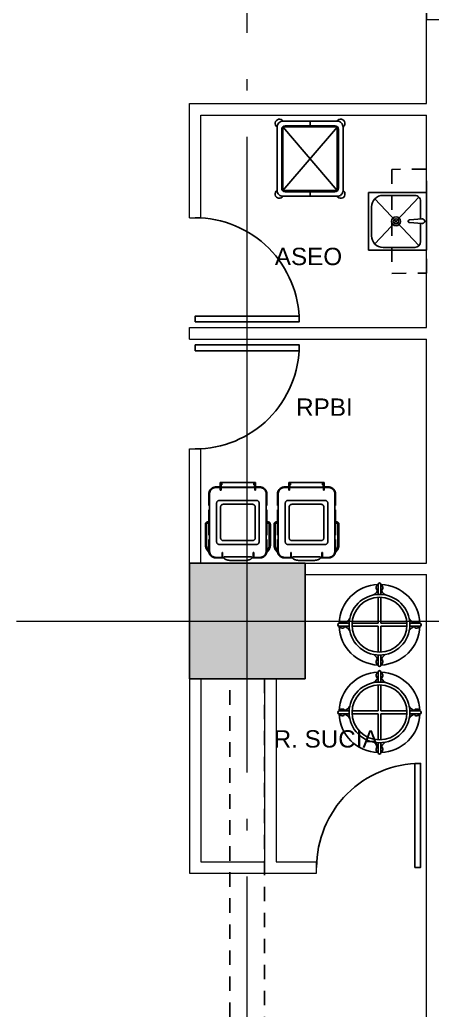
# Model space of a CAD drawing. Header units: metres. Extents: x -22 to 564, y 0 to 143.
# Drawn here: x 293.87 to 297.44, y 37.51 to 46.08 of the extents above; entities that cross this region are included whole.
import ezdxf

# ---------------------------------------------------------------- set-up
doc = ezdxf.new("R2010")
doc.units = ezdxf.units.M
doc.linetypes.add('EJES630', pattern=[6.3, 5.5, -0.4, 0, -0.4])
doc.linetypes.add('XREF 3N NEURO-ONCOLOGIA$0$HIDDEN2', pattern=[0.1875, 0.125, -0.0625])
doc.layers.add('EJES', color=11, linetype='EJES630', lineweight=0)
doc.layers.add('XREF 3N NEURO-ONCOLOGIA$0$MUROS DE TABLAROCA', color=150, linetype='Continuous', lineweight=13)
for name, color, linetype in [('TEXTO', 7, 'Continuous'), ('XREF 3N NEURO-ONCOLOGIA$0$-CG-M-WALL', 7, 'Continuous'), ('XREF 3N NEURO-ONCOLOGIA$0$COLUMNAS', 6, 'Continuous'), ('XREF 3N NEURO-ONCOLOGIA$0$CONTRAVENTEOS', 6, 'XREF 3N NEURO-ONCOLOGIA$0$HIDDEN2'), ('XREF 3N NEURO-ONCOLOGIA$0$MOBILIARIO', 161, 'Continuous'), ('XREF 3N NEURO-ONCOLOGIA$0$MOBILIARIO FIJO', 40, 'Continuous'), ('XREF 3N NEURO-ONCOLOGIA$0$PROYECCION', 8, 'XREF 3N NEURO-ONCOLOGIA$0$HIDDEN2'), ('XREF 3N NEURO-ONCOLOGIA$0$PUERTAS', 253, 'Continuous')]:
    doc.layers.add(name, color=color, linetype=linetype)
doc.styles.add('100 SUBTITULOS 30', font='arial.ttf', dxfattribs={"height": 0.3})

# ---------------------------------------------------------------- blocks, each defined once
blk = doc.blocks.new('XREF 3N NEURO-ONCOLOGIA$0$C-1')
at = {"layer": 'XREF 3N NEURO-ONCOLOGIA$0$-CG-M-WALL', "true_color": 0x636466}
h = blk.add_hatch(color=251, dxfattribs=at)
h.dxf.hatch_style = 1
h.paths.add_polyline_path([(-0.5, -0.5), (-0.5, 0.5), (0.5, 0.5), (0.5, -0.5)])
blk.add_lwpolyline([(-0.5, -0.5), (-0.5, 0.5), (0.5, 0.5), (0.5, -0.5)], close=True)
blk = doc.blocks.new('XREF 3N NEURO-ONCOLOGIA$0$A$Cbe426cc1')
for p, q in [((-0.2255, -0.0157), (-0.1067, 0.103)), ((0.0016, -0.1529), (0.0145, -0.1399)), ((0.0138, -0.1651), (0.0016, -0.1529)), ((0.0086, -0.1339), (0.02, -0.1225)), ((0.0145, -0.1399), (0.0086, -0.1339)), ((0.0381, -0.1407), (0.0138, -0.1651)), ((0.02, -0.1225), (0.0381, -0.1407)), ((0.0983, -0.0916), (0.0914, -0.0985)), ((0.0997, -0.093), (0.0928, -0.0999)), ((0.1903, -0.1939), (0.0715, -0.3127))]:
    blk.add_line(p, q)
at = {"elevation": 0}
for points in [[(-0.0904, 0.4291), (-0.3732, 0.1462), (-0.2318, 0.0048), (0.051, 0.2877)], [(0.2704, -0.1137), (0.2478, -0.1364), (-0.0492, 0.1606), (-0.0266, 0.1833)], [(0.2192, -0.0293), (0.2252, -0.0685), (0.0187, 0.1379), (0.058, 0.132)]]:
    blk.add_lwpolyline(points, close=True, dxfattribs=at)
blk.add_lwpolyline([(0.2032, -0.0133), (0.2335, 0.017), (0.1043, 0.1462), (0.074, 0.116)], dxfattribs=at)
for points in [[(-0.1638, -0.0152), (-0.1862, 0.0072), (-0.1976, -0.0042), (-0.1752, -0.0266)], [(-0.1568, 0.0028), (-0.1737, 0.0197), (-0.1848, 0.0086), (-0.1679, -0.0083)], [(-0.1394, 0.0111), (-0.1609, 0.0325), (-0.1722, 0.0212), (-0.1508, -0.0003)], [(-0.1329, 0.03), (-0.1481, 0.0453), (-0.1595, 0.034), (-0.1442, 0.0187)], [(-0.1497, -0.0291), (-0.1624, -0.0164), (-0.1739, -0.0279), (-0.1612, -0.0406)], [(-0.1351, -0.0436), (-0.1478, -0.0309), (-0.1593, -0.0425), (-0.1466, -0.0552)], [(-0.1334, -0.0452), (-0.0628, -0.1159), (-0.0743, -0.1275), (-0.145, -0.0568)], [(-0.0622, -0.1166), (-0.0469, -0.1319), (-0.0585, -0.1435), (-0.0737, -0.1282)], [(-0.0461, -0.1326), (-0.0319, -0.1469), (-0.0434, -0.1584), (-0.0576, -0.1441)], [(-0.0311, -0.1476), (-0.016, -0.1628), (-0.0275, -0.1743), (-0.0426, -0.1591)], [(-0.0163, -0.1375), (0.0125, -0.1663), (0.0011, -0.1777), (-0.0277, -0.1488)], [(-0.0151, -0.1637), (0.0001, -0.1788), (-0.0114, -0.1903), (-0.0266, -0.1752)], [(0.0287, -0.1056), (0.0509, -0.1279), (0.0396, -0.1392), (0.0174, -0.1169)], [(0.0714, -0.2516), (0.0483, -0.2285), (0.0369, -0.2398), (0.06, -0.2629)], [(0.0977, -0.2528), (0.1083, -0.2634), (0.0849, -0.2868), (0.0743, -0.2761)], [(0.1233, -0.2271), (0.1338, -0.2375), (0.1098, -0.2615), (0.0993, -0.2511)]]:
    blk.add_lwpolyline(points, close=True)
for points in [[(-0.1556, 0.0018), (-0.1443, -0.0094), (-0.1556, -0.0207), (-0.1669, -0.0094), (-0.1556, 0.0018)], [(-0.1381, 0.01), (-0.1268, -0.0013), (-0.1381, -0.0126), (-0.1494, -0.0013), (-0.1381, 0.01)], [(-0.1352, 0.0583), (-0.1239, 0.047), (-0.1352, 0.0357), (-0.1465, 0.047), (-0.1352, 0.0583)], [(-0.1312, 0.0287), (-0.1199, 0.0174), (-0.1312, 0.0061), (-0.1425, 0.0174), (-0.1312, 0.0287)], [(-0.1225, 0.0456), (-0.1113, 0.0343), (-0.1225, 0.0231), (-0.1338, 0.0343), (-0.1225, 0.0456)], [(-0.1186, 0.0161), (-0.1073, 0.0048), (-0.1186, -0.0065), (-0.1299, 0.0048), (-0.1186, 0.0161)], [(-0.1145, 0.0789), (-0.1032, 0.0677), (-0.1145, 0.0564), (-0.1258, 0.0677), (-0.1145, 0.0789)], [(-0.11, 0.0331), (-0.0987, 0.0218), (-0.11, 0.0105), (-0.1213, 0.0218), (-0.11, 0.0331)], [(-0.1061, 0.0035), (-0.0948, -0.0078), (-0.1061, -0.019), (-0.1173, -0.0078), (-0.1061, 0.0035)], [(-0.0969, 0.02), (-0.0856, 0.0087), (-0.0969, -0.0026), (-0.1082, 0.0087), (-0.0969, 0.02)], [(-0.0964, 0.0609), (-0.0851, 0.0496), (-0.0964, 0.0383), (-0.1077, 0.0496), (-0.0964, 0.0609)], [(-0.0849, 0.008), (-0.0736, -0.0033), (-0.0849, -0.0146), (-0.0962, -0.0033), (-0.0849, 0.008)], [(-0.0839, 0.0484), (-0.0726, 0.0371), (-0.0839, 0.0258), (-0.0952, 0.0371), (-0.0839, 0.0484)], [(-0.0708, 0.0353), (-0.0595, 0.024), (-0.0708, 0.0127), (-0.0821, 0.024), (-0.0708, 0.0353)], [(-0.0588, 0.0232), (-0.0475, 0.0119), (-0.0588, 0.0006), (-0.07, 0.0119), (-0.0588, 0.0232)], [(-0.143, -0.0107), (-0.1317, -0.022), (-0.143, -0.0333), (-0.1543, -0.022), (-0.143, -0.0107)], [(-0.1304, -0.0234), (-0.1191, -0.0347), (-0.1304, -0.0459), (-0.1417, -0.0347), (-0.1304, -0.0234)], [(-0.1255, -0.0027), (-0.1142, -0.014), (-0.1255, -0.0252), (-0.1368, -0.014), (-0.1255, -0.0027)], [(-0.1179, -0.0359), (-0.1066, -0.0472), (-0.1179, -0.0585), (-0.1292, -0.0472), (-0.1179, -0.0359)], [(-0.1129, -0.0152), (-0.1017, -0.0265), (-0.1129, -0.0378), (-0.1242, -0.0265), (-0.1129, -0.0152)], [(-0.1047, -0.049), (-0.0935, -0.0603), (-0.1047, -0.0716), (-0.116, -0.0603), (-0.1047, -0.049)], [(-0.0998, -0.0283), (-0.0885, -0.0396), (-0.0998, -0.0509), (-0.1111, -0.0396), (-0.0998, -0.0283)], [(-0.0929, -0.0096), (-0.0817, -0.0209), (-0.0929, -0.0322), (-0.1042, -0.0209), (-0.0929, -0.0096)], [(-0.0927, -0.061), (-0.0814, -0.0723), (-0.0927, -0.0836), (-0.104, -0.0723), (-0.0927, -0.061)], [(-0.0878, -0.0403), (-0.0765, -0.0516), (-0.0878, -0.0629), (-0.0991, -0.0516), (-0.0878, -0.0403)], [(-0.0809, -0.0216), (-0.0696, -0.0329), (-0.0809, -0.0442), (-0.0922, -0.0329), (-0.0809, -0.0216)], [(-0.0798, -0.074), (-0.0685, -0.0853), (-0.0798, -0.0965), (-0.0911, -0.0853), (-0.0798, -0.074)], [(-0.0749, -0.0533), (-0.0636, -0.0646), (-0.0749, -0.0758), (-0.0862, -0.0646), (-0.0749, -0.0533)], [(-0.0719, -0.005), (-0.0607, -0.0163), (-0.0719, -0.0275), (-0.0832, -0.0163), (-0.0719, -0.005)], [(-0.068, -0.0345), (-0.0567, -0.0458), (-0.068, -0.0571), (-0.0793, -0.0458), (-0.068, -0.0345)], [(-0.0619, -0.0663), (-0.0506, -0.0776), (-0.0619, -0.0889), (-0.0731, -0.0776), (-0.0619, -0.0663)], [(-0.0589, -0.018), (-0.0476, -0.0293), (-0.0589, -0.0406), (-0.0702, -0.0293), (-0.0589, -0.018)], [(-0.055, -0.0476), (-0.0437, -0.0588), (-0.055, -0.0701), (-0.0663, -0.0588), (-0.055, -0.0476)], [(-0.0492, -0.0789), (-0.0379, -0.0902), (-0.0492, -0.1015), (-0.0605, -0.0902), (-0.0492, -0.0789)], [(-0.0463, -0.0306), (-0.035, -0.0419), (-0.0463, -0.0532), (-0.0576, -0.0419), (-0.0463, -0.0306)], [(-0.0423, -0.0602), (-0.0311, -0.0715), (-0.0423, -0.0828), (-0.0536, -0.0715), (-0.0423, -0.0602)], [(-0.0355, -0.0001), (-0.0242, -0.0113), (-0.0355, -0.0226), (-0.0468, -0.0113), (-0.0355, -0.0001)], [(-0.0333, -0.0436), (-0.022, -0.0549), (-0.0333, -0.0662), (-0.0446, -0.0549), (-0.0333, -0.0436)], [(-0.0293, -0.0732), (-0.018, -0.0845), (-0.0293, -0.0958), (-0.0406, -0.0845), (-0.0293, -0.0732)], [(-0.0225, -0.0131), (-0.0112, -0.0244), (-0.0225, -0.0357), (-0.0338, -0.0244), (-0.0225, -0.0131)], [(-0.0208, -0.0562), (-0.0095, -0.0674), (-0.0208, -0.0787), (-0.032, -0.0674), (-0.0208, -0.0562)], [(-0.0098, -0.0257), (0.0015, -0.037), (-0.0098, -0.0483), (-0.0211, -0.037), (-0.0098, -0.0257)], [(-0.0082, -0.0687), (0.0031, -0.08), (-0.0082, -0.0913), (-0.0195, -0.08), (-0.0082, -0.0687)], [(0.0032, -0.0387), (0.0145, -0.05), (0.0032, -0.0613), (-0.0081, -0.05), (0.0032, -0.0387)], [(0.0039, -0.0808), (0.0152, -0.0921), (0.0039, -0.1034), (-0.0074, -0.0921), (0.0039, -0.0808)], [(0.0226, -0.0582), (0.0339, -0.0694), (0.0226, -0.0807), (0.0113, -0.0694), (0.0226, -0.0582)], [(0.0346, -0.0702), (0.0459, -0.0815), (0.0346, -0.0928), (0.0234, -0.0815), (0.0346, -0.0702)], [(0.0473, -0.0828), (0.0586, -0.0941), (0.0473, -0.1054), (0.036, -0.0941), (0.0473, -0.0828)], [(-0.0668, -0.087), (-0.0555, -0.0983), (-0.0668, -0.1096), (-0.0781, -0.0983), (-0.0668, -0.087)], [(-0.0541, -0.0996), (-0.0429, -0.1109), (-0.0541, -0.1222), (-0.0654, -0.1109), (-0.0541, -0.0996)], [(-0.0411, -0.1126), (-0.0298, -0.1239), (-0.0411, -0.1352), (-0.0524, -0.1239), (-0.0411, -0.1126)], [(-0.0362, -0.0919), (-0.0249, -0.1032), (-0.0362, -0.1145), (-0.0475, -0.1032), (-0.0362, -0.0919)], [(-0.0286, -0.1251), (-0.0173, -0.1364), (-0.0286, -0.1477), (-0.0399, -0.1364), (-0.0286, -0.1251)], [(-0.0237, -0.1045), (-0.0124, -0.1157), (-0.0237, -0.127), (-0.035, -0.1157), (-0.0237, -0.1045)], [(-0.0168, -0.0857), (-0.0055, -0.097), (-0.0168, -0.1083), (-0.0281, -0.097), (-0.0168, -0.0857)], [(-0.0112, -0.117), (0.0001, -0.1283), (-0.0112, -0.1396), (-0.0225, -0.1283), (-0.0112, -0.117)], [(-0.0043, -0.0983), (0.007, -0.1095), (-0.0043, -0.1208), (-0.0156, -0.1095), (-0.0043, -0.0983)], [(0.001, -0.1291), (0.0123, -0.1404), (0.001, -0.1517), (-0.0103, -0.1404), (0.001, -0.1291)], [(0.0079, -0.1104), (0.0191, -0.1217), (0.0079, -0.133), (-0.0034, -0.1217), (0.0079, -0.1104)], [(0.0164, -0.0933), (0.0277, -0.1046), (0.0164, -0.1159), (0.0051, -0.1046), (0.0164, -0.0933)], [(0.0447, -0.1463), (0.056, -0.1576), (0.0447, -0.1689), (0.0335, -0.1576), (0.0447, -0.1463)], [(0.0571, -0.134), (0.0684, -0.1453), (0.0571, -0.1566), (0.0458, -0.1453), (0.0571, -0.134)], [(0.0574, -0.1589), (0.0687, -0.1702), (0.0574, -0.1815), (0.0461, -0.1702), (0.0574, -0.1589)], [(0.0598, -0.0953), (0.0711, -0.1066), (0.0598, -0.1179), (0.0485, -0.1066), (0.0598, -0.0953)], [(0.0697, -0.1466), (0.081, -0.1579), (0.0697, -0.1692), (0.0584, -0.1579), (0.0697, -0.1466)], [(0.0777, -0.1133), (0.089, -0.1246), (0.0777, -0.1359), (0.0665, -0.1246), (0.0777, -0.1133)], [(0.0827, -0.1596), (0.094, -0.1709), (0.0827, -0.1822), (0.0714, -0.1709), (0.0827, -0.1596)], [(0.0904, -0.1259), (0.1017, -0.1372), (0.0904, -0.1485), (0.0791, -0.1372), (0.0904, -0.1259)], [(0.1034, -0.1389), (0.1147, -0.1502), (0.1034, -0.1615), (0.0921, -0.1502), (0.1034, -0.1389)], [(0.0058, -0.1852), (0.0171, -0.1965), (0.0058, -0.2078), (-0.0055, -0.1965), (0.0058, -0.1852)], [(0.0185, -0.1978), (0.0297, -0.2091), (0.0185, -0.2204), (0.0072, -0.2091), (0.0185, -0.1978)], [(0.0308, -0.1855), (0.0421, -0.1968), (0.0308, -0.2081), (0.0195, -0.1968), (0.0308, -0.1855)], [(0.0315, -0.2108), (0.0428, -0.2221), (0.0315, -0.2334), (0.0202, -0.2221), (0.0315, -0.2108)], [(0.0605, -0.2158), (0.0718, -0.2271), (0.0605, -0.2384), (0.0492, -0.2271), (0.0605, -0.2158)], [(0.0704, -0.1719), (0.0817, -0.1832), (0.0704, -0.1945), (0.0591, -0.1832), (0.0704, -0.1719)], [(0.0725, -0.2278), (0.0838, -0.2391), (0.0725, -0.2504), (0.0612, -0.2391), (0.0725, -0.2278)], [(0.0733, -0.2533), (0.0846, -0.2645), (0.0733, -0.2758), (0.062, -0.2645), (0.0733, -0.2533)], [(0.0738, -0.2025), (0.085, -0.2138), (0.0738, -0.2251), (0.0625, -0.2138), (0.0738, -0.2025)], [(0.0856, -0.2409), (0.0969, -0.2522), (0.0856, -0.2635), (0.0743, -0.2522), (0.0856, -0.2409)], [(0.0858, -0.2145), (0.0971, -0.2258), (0.0858, -0.2371), (0.0745, -0.2258), (0.0858, -0.2145)], [(0.0866, -0.1897), (0.0979, -0.201), (0.0866, -0.2123), (0.0753, -0.201), (0.0866, -0.1897)], [(0.0986, -0.2017), (0.1099, -0.213), (0.0986, -0.2243), (0.0873, -0.213), (0.0986, -0.2017)], [(0.0989, -0.2276), (0.1102, -0.2389), (0.0989, -0.2502), (0.0876, -0.2389), (0.0989, -0.2276)], [(0.0994, -0.1769), (0.1107, -0.1882), (0.0994, -0.1995), (0.0881, -0.1882), (0.0994, -0.1769)], [(0.1114, -0.1889), (0.1227, -0.2002), (0.1114, -0.2115), (0.1001, -0.2002), (0.1114, -0.1889)], [(0.1117, -0.2148), (0.123, -0.2261), (0.1117, -0.2374), (0.1004, -0.2261), (0.1117, -0.2148)], [(0.1245, -0.202), (0.1358, -0.2133), (0.1245, -0.2246), (0.1132, -0.2133), (0.1245, -0.202)], [(0.1366, -0.2141), (0.1478, -0.2254), (0.1366, -0.2366), (0.1253, -0.2254), (0.1366, -0.2141)]]:
    blk.add_lwpolyline(points)
for centre, radius, start, end in [((-0.6444, -0.7317), 0.993, 32.7905, 57.20948), ((1.2852, 1.1979), 1.9378, 218.77862, 231.22137)]:
    blk.add_arc(centre, radius, start, end)
for centre, major_axis in [((-0.0279, 0.0272), (0.00553, -0.00553)), ((-0.0106, 0.01), (0.00553, -0.00553)), ((0.0052, -0.0058), (0.00553, -0.00553)), ((0.0205, -0.0211), (0.00553, -0.00553)), ((0.0501, -0.0501), (0.0083, -0.0083)), ((0.0747, -0.0753), (0.00553, -0.00553)), ((0.1161, -0.1168), (0.00553, -0.00553)), ((0.1273, -0.1684), (0.0047, -0.0047)), ((0.1362, -0.1898), (0.0047, -0.0047)), ((0.1483, -0.1776), (0.0047, -0.0047)), ((0.1579, -0.199), (0.0047, -0.0047))]:
    blk.add_ellipse(centre, major_axis=major_axis, ratio=0.470035)
for centre, start_param, end_param in [((0.0952, -0.0954), 7.880054, 10.969502), ((0.0957, -0.0959), 4.762857, 7.803514)]:
    blk.add_ellipse(centre, major_axis=(0.0108, -0.0108), ratio=0.319888, start_param=start_param, end_param=end_param)
blk = doc.blocks.new('XREF 3N NEURO-ONCOLOGIA$0$XR-02$0$XR-05$0$CARRO RPBI')
blk.add_wipeout([(-0.466852, 0.086741), (-0.468884, 0.08509), (-0.47244, 0.082042), (-0.474472, 0.078486), (-0.47498, 0.076962), (-0.475996, 0.075946), (-0.47752, 0.071374), (-0.478536, 0.067818), (-0.479806, 0.063246), (-0.480314, 0.061214), (-0.480568, 0.058166), (-0.481076, 0.056134), (-0.48133, 0.053086), (-0.481584, 0.05207), (-0.481584, 0.047498), (-0.482092, 0.045466), (-0.481838, -0.046482), (-0.481584, -0.050038), (-0.480822, -0.05715), (-0.479044, -0.065786), (-0.47752, -0.071374), (-0.47625, -0.075184), (-0.473964, -0.079502), (-0.471424, -0.082804), (-0.468122, -0.085598), (-0.466846, -0.086363), (-0.466852, -0.139954), (-0.465582, -0.146304), (-0.464566, -0.150622), (-0.463804, -0.1524), (-0.462788, -0.155194), (-0.459994, -0.159766), (-0.45686, -0.16417), (-0.45312, -0.16791), (-0.450342, -0.170434), (-0.448818, -0.171704), (-0.446024, -0.173482), (-0.443484, -0.175006), (-0.440436, -0.17653), (-0.436372, -0.177546), (-0.433324, -0.178816), (-0.4318, -0.17907), (-0.430276, -0.180086), (-0.428752, -0.182118), (-0.427736, -0.183134), (-0.42672, -0.184404), (-0.42545, -0.185674), (-0.423672, -0.187198), (-0.421132, -0.18923), (-0.419608, -0.189738), (-0.417576, -0.191262), (-0.416306, -0.192278), (-0.41402, -0.193294), (-0.411988, -0.194564), (-0.408432, -0.195834), (-0.406908, -0.19685), (-0.405384, -0.197358), (-0.40386, -0.197866), (-0.402336, -0.198374), (-0.401574, -0.198374), (-0.399288, -0.198882), (-0.397256, -0.19939), (-0.395732, -0.19939), (-0.394208, -0.199898), (-0.391922, -0.200152), (-0.39116, -0.200406), (-0.258064, -0.200406), (-0.251206, -0.198628), (-0.24892, -0.197104), (-0.24638, -0.19431), (-0.244602, -0.1905), (-0.244094, -0.18796), (-0.24384, -0.183134), (-0.24384, -0.179578), (-0.169672, -0.179578), (-0.169672, -0.176022), (-0.174752, -0.176022), (-0.174752, -0.174498), (-0.13716, -0.174498), (-0.13716, -0.176022), (-0.14224, -0.176022), (-0.14224, -0.179578), (-0.069088, -0.179578), (-0.066548, -0.179578), (-0.064516, -0.17907), (-0.061468, -0.178816), (-0.059436, -0.178054), (-0.055372, -0.176784), (-0.05334, -0.176022), (-0.049784, -0.17399), (-0.046228, -0.171704), (-0.042926, -0.169164), (-0.039116, -0.165354), (-0.037592, -0.16383), (-0.036068, -0.161544), (-0.034036, -0.15875), (-0.032512, -0.15621), (-0.03175, -0.154178), (-0.031496, -0.153162), (-0.03048, -0.151638), (-0.028702, -0.144018), (-0.02794, -0.14097), (-0.02794, -0.109474), (0, -0.109474), (0, 0.109982), (-0.02794, 0.109982), (-0.028194, 0.141986), (-0.029718, 0.148336), (-0.030988, 0.152146), (-0.032004, 0.155194), (-0.034036, 0.15875), (-0.035297, 0.160957), (-0.038354, 0.164846), (-0.039552, 0.16637), (-0.042164, 0.168402), (-0.04445, 0.170688), (-0.046228, 0.171958), (-0.048768, 0.173482), (-0.052324, 0.175514), (-0.054356, 0.17653), (-0.057404, 0.177546), (-0.059436, 0.178308), (-0.062484, 0.17907), (-0.06458, 0.178816), (-0.066548, 0.179578), (-0.14224, 0.179578), (-0.14224, 0.17653), (-0.13716, 0.17653), (-0.13716, 0.174498), (-0.174752, 0.174498), (-0.174752, 0.17653), (-0.169672, 0.17653), (-0.169672, 0.179578), (-0.24384, 0.179578), (-0.24384, 0.18669), (-0.244602, 0.1905), (-0.24638, 0.19431), (-0.247904, 0.196342), (-0.249936, 0.197866), (-0.252476, 0.19939), (-0.255016, 0.200406), (-0.39116, 0.200406), (-0.393446, 0.199898), (-0.39497, 0.199898), (-0.396494, 0.199644), (-0.40005, 0.198882), (-0.403098, 0.19812), (-0.40767, 0.196596), (-0.409956, 0.195326), (-0.412496, 0.19431), (-0.41402, 0.193294), (-0.415544, 0.192786), (-0.418846, 0.1905), (-0.420659, 0.189545), (-0.421971, 0.188391), (-0.42291, 0.187706), (-0.42418, 0.18669), (-0.42508, 0.185921), (-0.426212, 0.185166), (-0.427736, 0.183134), (-0.42926, 0.18161), (-0.430276, 0.180086), (-0.4318, 0.17907), (-0.432308, 0.17907), (-0.436372, 0.178054), (-0.438404, 0.177038), (-0.440436, 0.17653), (-0.443484, 0.175006), (-0.445262, 0.17399), (-0.44704, 0.172974), (-0.448818, 0.171958), (-0.44958, 0.17145), (-0.453893, 0.167137), (-0.455676, 0.165862), (-0.458216, 0.162306), (-0.459232, 0.160782), (-0.460756, 0.15875), (-0.461772, 0.157226), (-0.463042, 0.154178), (-0.463296, 0.153162), (-0.46482, 0.149606), (-0.465328, 0.147066), (-0.466344, 0.143002), (-0.466852, 0.14097)]).dxf.layer = 'XREF 3N NEURO-ONCOLOGIA$0$MOBILIARIO'
at = {"layer": 'XREF 3N NEURO-ONCOLOGIA$0$MOBILIARIO'}
for points in [[(-0.4318, 0.17907), (-0.430276, 0.180086), (-0.42926, 0.18161), (-0.428244, 0.182626), (-0.427228, 0.183642), (-0.426212, 0.185166), (-0.424688, 0.186182), (-0.423672, 0.187198), (-0.422148, 0.188214), (-0.421132, 0.18923), (-0.419608, 0.190246), (-0.418084, 0.190754), (-0.417068, 0.19177), (-0.415544, 0.192786), (-0.41402, 0.193294), (-0.412496, 0.19431), (-0.41148, 0.194818), (-0.409956, 0.195326), (-0.408432, 0.196342), (-0.406908, 0.19685), (-0.405384, 0.197358), (-0.40386, 0.197866), (-0.402336, 0.198374), (-0.400812, 0.198882), (-0.399288, 0.198882), (-0.397256, 0.19939), (-0.395732, 0.199898), (-0.394208, 0.199898), (-0.392684, 0.199898), (-0.39116, 0.200406), (-0.389128, 0.200406), (-0.387604, 0.200406), (-0.38608, 0.200406)], [(-0.38608, 0.193294), (-0.38862, 0.193294), (-0.39116, 0.193294), (-0.393192, 0.192786), (-0.395732, 0.192786), (-0.398272, 0.192278), (-0.400304, 0.191262), (-0.402844, 0.190754), (-0.404876, 0.189738), (-0.407416, 0.18923), (-0.409448, 0.188214), (-0.41148, 0.18669), (-0.413512, 0.185674), (-0.415544, 0.18415), (-0.417576, 0.183134), (-0.419608, 0.18161), (-0.421132, 0.179578)], [(-0.258064, 0.200406), (-0.38608, 0.200406)], [(-0.258064, 0.193294), (-0.38608, 0.193294)], [(-0.24384, 0.18669), (-0.244348, 0.18923), (-0.244856, 0.19177), (-0.24638, 0.19431), (-0.247904, 0.196342), (-0.249936, 0.197866), (-0.252476, 0.19939), (-0.255016, 0.200406), (-0.258064, 0.200406)], [(-0.258064, 0.193294), (-0.25654, 0.193294), (-0.255016, 0.192786), (-0.252984, 0.19177), (-0.25146, 0.18923), (-0.250952, 0.188214), (-0.250952, 0.18669)], [(-0.250952, 0.179578), (-0.250952, 0.18669)], [(-0.24384, 0.179578), (-0.24384, 0.18669)], [(-0.466852, 0.136398), (-0.466852, 0.138938), (-0.466852, 0.14097), (-0.466344, 0.143002), (-0.465836, 0.145034), (-0.465328, 0.147066), (-0.46482, 0.149606), (-0.464312, 0.15113), (-0.463296, 0.153162), (-0.462788, 0.155194), (-0.461772, 0.157226), (-0.460756, 0.15875), (-0.459232, 0.160782), (-0.458216, 0.162306), (-0.4572, 0.16383), (-0.455676, 0.165862), (-0.454152, 0.166878), (-0.452628, 0.168402), (-0.451104, 0.169926), (-0.44958, 0.17145), (-0.448056, 0.172466), (-0.446024, 0.173482), (-0.4445, 0.174498), (-0.442468, 0.175514), (-0.440436, 0.17653), (-0.438404, 0.177038), (-0.436372, 0.178054), (-0.43434, 0.178562), (-0.432308, 0.17907), (-0.430276, 0.17907), (-0.428244, 0.179578), (-0.425704, 0.179578), (-0.423672, 0.179578)], [(-0.466852, 0.086614), (-0.466852, 0.136398)], [(-0.423672, 0.174498), (-0.425704, 0.174498), (-0.427736, 0.174498), (-0.429768, 0.17399), (-0.4318, 0.173482), (-0.433832, 0.173482), (-0.435356, 0.172466), (-0.437388, 0.171958), (-0.43942, 0.17145), (-0.440944, 0.170434), (-0.442468, 0.169926), (-0.4445, 0.16891), (-0.446024, 0.167894), (-0.447548, 0.16637), (-0.449072, 0.165354), (-0.450596, 0.164338), (-0.451612, 0.162814), (-0.453136, 0.16129), (-0.454152, 0.160274), (-0.455676, 0.15875), (-0.456692, 0.157226), (-0.457708, 0.155194), (-0.458724, 0.15367), (-0.45974, 0.152146), (-0.460248, 0.150114), (-0.460756, 0.14859), (-0.461772, 0.146558), (-0.46228, 0.144526), (-0.462788, 0.143002), (-0.462788, 0.14097), (-0.463296, 0.138938), (-0.463296, 0.136906), (-0.463296, 0.134874)], [(-0.463296, 0.134874), (-0.463296, 0.087122)], [(-0.423672, 0.179578), (-0.35306, 0.179578)], [(-0.07112, 0.174498), (-0.423672, 0.174498)], [(-0.384048, 0.114046), (-0.384048, 0.116078), (-0.38354, 0.117602), (-0.383032, 0.119126), (-0.382524, 0.12065), (-0.382016, 0.122174), (-0.381, 0.123698), (-0.379984, 0.125222), (-0.378968, 0.126238), (-0.377444, 0.127254), (-0.376428, 0.12827), (-0.374904, 0.129286), (-0.37338, 0.129794), (-0.371856, 0.13081), (-0.370332, 0.13081), (-0.3683, 0.131318), (-0.366776, 0.131318), (-0.128016, 0.131318)], [(-0.35814, 0.179578), (-0.35814, 0.174498)], [(-0.35814, 0.17653), (-0.35306, 0.17653)], [(-0.35306, 0.17653), (-0.35306, 0.179578)], [(-0.32512, 0.179578), (-0.169672, 0.179578)], [(-0.32512, 0.17653), (-0.32512, 0.179578)], [(-0.32004, 0.17653), (-0.32512, 0.17653)], [(-0.32004, 0.179578), (-0.32004, 0.174498)], [(-0.174752, 0.179578), (-0.174752, 0.174498)], [(-0.174752, 0.17653), (-0.169672, 0.17653)], [(-0.169672, 0.179578), (-0.169672, 0.17653)], [(-0.14224, 0.179578), (-0.07112, 0.179578)], [(-0.14224, 0.179578), (-0.14224, 0.17653)], [(-0.14224, 0.17653), (-0.13716, 0.17653)], [(-0.13716, 0.179578), (-0.13716, 0.174498)], [(-0.110744, 0.114046), (-0.111252, 0.116078), (-0.111252, 0.117602), (-0.11176, 0.119126), (-0.112268, 0.12065), (-0.113284, 0.122174), (-0.113792, 0.123698), (-0.114808, 0.125222), (-0.115824, 0.126238), (-0.117348, 0.127254), (-0.118364, 0.12827), (-0.119888, 0.129286), (-0.121412, 0.129794), (-0.122936, 0.13081), (-0.12446, 0.13081), (-0.126492, 0.131318), (-0.128016, 0.131318)], [(-0.07112, 0.179578), (-0.069088, 0.179578), (-0.066548, 0.179578), (-0.064516, 0.17907), (-0.062484, 0.17907), (-0.060452, 0.178562), (-0.05842, 0.178054), (-0.056388, 0.177038), (-0.054356, 0.17653), (-0.052324, 0.175514), (-0.0508, 0.174498), (-0.048768, 0.173482), (-0.047244, 0.172466), (-0.045212, 0.17145), (-0.043688, 0.169926), (-0.042164, 0.168402), (-0.04064, 0.166878), (-0.039116, 0.165862), (-0.037592, 0.16383), (-0.036576, 0.162306), (-0.03556, 0.160782), (-0.034036, 0.15875), (-0.03302, 0.157226), (-0.032004, 0.155194), (-0.031496, 0.153162), (-0.03048, 0.15113), (-0.029972, 0.149606), (-0.029464, 0.147066), (-0.028956, 0.145034), (-0.028448, 0.143002), (-0.02794, 0.14097), (-0.02794, 0.138938), (-0.02794, 0.136398)], [(-0.031496, 0.134874), (-0.031496, 0.136906), (-0.031496, 0.138938), (-0.032004, 0.14097), (-0.032004, 0.143002), (-0.032512, 0.144526), (-0.03302, 0.146558), (-0.034036, 0.14859), (-0.034544, 0.150114), (-0.03556, 0.152146), (-0.036068, 0.15367), (-0.037084, 0.155194), (-0.0381, 0.157226), (-0.039116, 0.15875), (-0.04064, 0.160274), (-0.041656, 0.16129), (-0.04318, 0.162814), (-0.044196, 0.164338), (-0.04572, 0.165354), (-0.047244, 0.16637), (-0.048768, 0.167894), (-0.050292, 0.16891), (-0.052324, 0.169926), (-0.053848, 0.170434), (-0.05588, 0.17145), (-0.057404, 0.171958), (-0.059436, 0.172466), (-0.06096, 0.173482), (-0.062992, 0.173482), (-0.065024, 0.17399), (-0.067056, 0.174498), (-0.069088, 0.174498), (-0.07112, 0.174498)], [(-0.031496, 0.109982), (-0.031496, 0.134874)], [(-0.02794, 0.136398), (-0.02794, 0.109982)], [(-0.463296, 0.087122), (-0.465328, 0.087122), (-0.46736, 0.086614), (-0.468884, 0.08509), (-0.470408, 0.083566), (-0.47244, 0.082042), (-0.473964, 0.079502), (-0.474472, 0.078486), (-0.47498, 0.076962), (-0.475996, 0.075946), (-0.476504, 0.074422), (-0.477012, 0.072898), (-0.47752, 0.071374), (-0.478028, 0.069342), (-0.478536, 0.067818), (-0.479044, 0.065786), (-0.479552, 0.064262), (-0.48006, 0.06223), (-0.480568, 0.060198), (-0.480568, 0.058166), (-0.481076, 0.056134), (-0.481076, 0.054102), (-0.481584, 0.05207), (-0.481584, 0.050038), (-0.481584, 0.047498), (-0.482092, 0.045466), (-0.482092, 0.043434)], [(-0.463296, 0.09779), (-0.433324, 0.09779)], [(-0.433324, 0.094234), (-0.463296, 0.094234)], [(-0.463296, 0.087122), (-0.460248, 0.084074)], [(-0.460248, 0.084074), (-0.45974, 0.083058)], [(-0.45974, 0.083058), (-0.45974, -0.083058)], [(-0.433324, 0.09779), (-0.433324, 0.094234)], [(-0.384048, -0.114046), (-0.384048, 0.114046)], [(-0.359664, 0.09017), (-0.359664, 0.091694), (-0.359156, 0.093726), (-0.359156, 0.09525), (-0.35814, 0.096774), (-0.357632, 0.098298), (-0.356616, 0.099822), (-0.3556, 0.100838), (-0.354584, 0.102362), (-0.353568, 0.103378), (-0.352044, 0.104394), (-0.35052, 0.104902), (-0.348996, 0.105918), (-0.347472, 0.106426), (-0.345948, 0.106934), (-0.344424, 0.106934), (-0.342392, 0.107442)], [(-0.359664, -0.09017), (-0.359664, 0.09017)], [(-0.342392, 0.107442), (-0.1524, 0.107442)], [(-0.1524, 0.107442), (-0.150876, 0.106934), (-0.148844, 0.106934), (-0.14732, 0.106426), (-0.145796, 0.105918), (-0.144272, 0.104902), (-0.142748, 0.104394), (-0.141224, 0.103378), (-0.140208, 0.102362), (-0.139192, 0.100838), (-0.138176, 0.099822), (-0.13716, 0.098298), (-0.136652, 0.096774), (-0.136144, 0.09525), (-0.135636, 0.093726), (-0.135128, 0.091694), (-0.135128, 0.09017), (-0.135128, -0.09017)], [(-0.110744, 0.114046), (-0.110744, -0.114046)], [(0, 0.109982), (-0.047752, 0.109982)], [(-0.047752, 0.109982), (-0.047752, 0.104394)], [(-0.047752, 0.104394), (0, 0.104394)], [(-0.031496, -0.104394), (-0.031496, 0.104394)], [(-0.015748, 0.10287), (-0.029972, 0.10287)], [(-0.029972, -0.10287), (-0.029972, 0.10287)], [(-0.02794, 0.104394), (-0.02794, 0.10287)], [(-0.015748, 0.104394), (-0.015748, 0.099314)], [(-0.015748, 0.099314), (-0.003048, 0.099314)], [(-0.003048, 0.099314), (-0.003048, 0.104394)], [(0, 0.10287), (-0.003048, 0.10287)], [(0, 0.104394), (0, 0.109982)], [(0, 0.10287), (0, -0.10287)], [(-0.482092, 0.043434), (-0.482092, -0.042926)], [(-0.463296, -0.087122), (-0.465328, -0.087122), (-0.46736, -0.086106), (-0.468884, -0.08509), (-0.470408, -0.083566), (-0.47244, -0.082042), (-0.473964, -0.079502), (-0.474472, -0.078486), (-0.47498, -0.076962), (-0.475996, -0.075946), (-0.476504, -0.074422), (-0.477012, -0.072898), (-0.47752, -0.071374), (-0.478028, -0.069342), (-0.478536, -0.067818), (-0.479044, -0.065786), (-0.479552, -0.064262), (-0.48006, -0.06223), (-0.480568, -0.060198), (-0.480568, -0.058166), (-0.481076, -0.056134), (-0.481076, -0.054102), (-0.481584, -0.05207), (-0.481584, -0.050038), (-0.481584, -0.047498), (-0.482092, -0.045466), (-0.482092, -0.042926)], [(-0.466852, -0.136398), (-0.466852, -0.086614)], [(-0.463296, -0.087122), (-0.460248, -0.084074)], [(-0.463296, -0.087122), (-0.463296, -0.134874)], [(-0.433324, -0.094234), (-0.463296, -0.094234)], [(-0.463296, -0.09779), (-0.433324, -0.09779)], [(-0.45974, -0.083058), (-0.460248, -0.084074)], [(-0.433324, -0.09779), (-0.433324, -0.094234)], [(-0.384048, -0.114046), (-0.384048, -0.116078), (-0.38354, -0.117602), (-0.383032, -0.119126), (-0.382524, -0.12065), (-0.382016, -0.122174), (-0.381, -0.123698), (-0.379984, -0.125222), (-0.378968, -0.126238), (-0.377444, -0.127254), (-0.376428, -0.12827), (-0.374904, -0.129286), (-0.37338, -0.129794), (-0.371856, -0.130302), (-0.370332, -0.13081), (-0.3683, -0.131318), (-0.366776, -0.131318)], [(-0.359664, -0.09017), (-0.359664, -0.091694), (-0.359156, -0.093218), (-0.359156, -0.09525), (-0.35814, -0.096774), (-0.357632, -0.098298), (-0.356616, -0.099314), (-0.3556, -0.100838), (-0.354584, -0.102362), (-0.353568, -0.103378), (-0.352044, -0.104394), (-0.35052, -0.104902), (-0.348996, -0.105918), (-0.347472, -0.106426), (-0.345948, -0.106934), (-0.344424, -0.106934), (-0.342392, -0.106934)], [(-0.135128, -0.09017), (-0.135128, -0.091694), (-0.135636, -0.093218), (-0.136144, -0.09525), (-0.136652, -0.096774), (-0.13716, -0.098298), (-0.138176, -0.099314), (-0.139192, -0.100838), (-0.140208, -0.102362), (-0.141224, -0.103378), (-0.142748, -0.104394), (-0.144272, -0.104902), (-0.145796, -0.105918), (-0.14732, -0.106426), (-0.148844, -0.106934), (-0.150876, -0.106934), (-0.1524, -0.106934), (-0.342392, -0.106934)], [(-0.128016, -0.131318), (-0.126492, -0.131318), (-0.12446, -0.13081), (-0.122936, -0.130302), (-0.121412, -0.129794), (-0.119888, -0.129286), (-0.118364, -0.12827), (-0.117348, -0.127254), (-0.115824, -0.126238), (-0.114808, -0.125222), (-0.113792, -0.123698), (-0.113284, -0.122174), (-0.112268, -0.12065), (-0.11176, -0.119126), (-0.111252, -0.117602), (-0.111252, -0.116078), (-0.110744, -0.114046)], [(-0.047752, -0.104394), (0, -0.104394)], [(-0.047752, -0.109474), (-0.047752, -0.104394)], [(0, -0.109474), (-0.047752, -0.109474)], [(-0.031496, -0.134874), (-0.031496, -0.109474)], [(-0.015748, -0.10287), (-0.029972, -0.10287)], [(-0.02794, -0.10287), (-0.02794, -0.104394)], [(-0.02794, -0.104394), (-0.02794, -0.10287)], [(-0.02794, -0.109474), (-0.02794, -0.136398)], [(-0.015748, -0.099314), (-0.003048, -0.099314)], [(-0.015748, -0.104394), (-0.015748, -0.099314)], [(-0.003048, -0.099314), (-0.003048, -0.104394)], [(0, -0.10287), (-0.003048, -0.10287)], [(0, -0.104394), (0, -0.109474)], [(-0.423672, -0.179578), (-0.425704, -0.179578), (-0.428244, -0.179578), (-0.430276, -0.17907), (-0.432308, -0.17907), (-0.43434, -0.178562), (-0.436372, -0.177546), (-0.438404, -0.177038), (-0.440436, -0.17653), (-0.442468, -0.175514), (-0.4445, -0.174498), (-0.446024, -0.173482), (-0.448056, -0.172466), (-0.44958, -0.170942), (-0.451104, -0.169926), (-0.452628, -0.168402), (-0.454152, -0.166878), (-0.455676, -0.165354), (-0.4572, -0.16383), (-0.458216, -0.162306), (-0.459232, -0.160782), (-0.460756, -0.15875), (-0.461772, -0.157226), (-0.462788, -0.155194), (-0.463296, -0.153162), (-0.464312, -0.151638), (-0.46482, -0.149606), (-0.465328, -0.147574), (-0.465836, -0.145034), (-0.466344, -0.143002), (-0.466852, -0.14097), (-0.466852, -0.138938), (-0.466852, -0.136398)], [(-0.463296, -0.134874), (-0.463296, -0.136906), (-0.463296, -0.138938), (-0.462788, -0.14097), (-0.462788, -0.143002), (-0.46228, -0.144526), (-0.461772, -0.146558), (-0.460756, -0.14859), (-0.460248, -0.150114), (-0.45974, -0.152146), (-0.458724, -0.15367), (-0.457708, -0.155194), (-0.456692, -0.157226), (-0.455676, -0.15875), (-0.454152, -0.160274), (-0.453136, -0.16129), (-0.451612, -0.162814), (-0.450596, -0.164338), (-0.449072, -0.165354), (-0.447548, -0.166878), (-0.446024, -0.167894), (-0.4445, -0.16891), (-0.442468, -0.169926), (-0.440944, -0.170434), (-0.43942, -0.17145), (-0.437388, -0.171958), (-0.435356, -0.172974), (-0.433832, -0.173482), (-0.4318, -0.17399), (-0.429768, -0.17399), (-0.427736, -0.174498), (-0.425704, -0.174498), (-0.423672, -0.174498)], [(-0.4318, -0.17907), (-0.430276, -0.180086), (-0.42926, -0.18161), (-0.428244, -0.182626), (-0.427228, -0.183642), (-0.426212, -0.185166), (-0.424688, -0.186182), (-0.423672, -0.187198), (-0.422148, -0.188214), (-0.421132, -0.18923), (-0.419608, -0.189738), (-0.418084, -0.190754), (-0.417068, -0.19177), (-0.415544, -0.192786), (-0.41402, -0.193294), (-0.412496, -0.19431), (-0.41148, -0.194818), (-0.409956, -0.195326), (-0.408432, -0.195834), (-0.406908, -0.19685), (-0.405384, -0.197358), (-0.40386, -0.197866), (-0.402336, -0.198374), (-0.400812, -0.198374), (-0.399288, -0.198882), (-0.397256, -0.19939), (-0.395732, -0.19939), (-0.394208, -0.199898), (-0.392684, -0.199898), (-0.39116, -0.200406), (-0.389128, -0.200406), (-0.387604, -0.200406), (-0.38608, -0.200406)], [(-0.07112, -0.174498), (-0.423672, -0.174498)], [(-0.423672, -0.179578), (-0.35306, -0.179578)], [(-0.38608, -0.193294), (-0.38862, -0.193294), (-0.39116, -0.193294), (-0.393192, -0.192786), (-0.395732, -0.192786), (-0.398272, -0.192278), (-0.400304, -0.191262), (-0.402844, -0.190754), (-0.404876, -0.189738), (-0.407416, -0.188722), (-0.409448, -0.187706), (-0.41148, -0.18669), (-0.413512, -0.185674), (-0.415544, -0.18415), (-0.417576, -0.182626), (-0.419608, -0.181102), (-0.421132, -0.179578)], [(-0.128016, -0.131318), (-0.366776, -0.131318)], [(-0.35814, -0.179578), (-0.35814, -0.174498)], [(-0.35814, -0.176022), (-0.35306, -0.176022)], [(-0.35306, -0.176022), (-0.35306, -0.179578)], [(-0.32004, -0.176022), (-0.32512, -0.176022)], [(-0.32512, -0.176022), (-0.32512, -0.179578)], [(-0.32512, -0.179578), (-0.169672, -0.179578)], [(-0.32004, -0.179578), (-0.32004, -0.174498)], [(-0.250952, -0.179578), (-0.250952, -0.18669)], [(-0.24384, -0.179578), (-0.24384, -0.18669)], [(-0.174752, -0.179578), (-0.174752, -0.174498)], [(-0.174752, -0.176022), (-0.169672, -0.176022)], [(-0.169672, -0.179578), (-0.169672, -0.176022)], [(-0.14224, -0.179578), (-0.14224, -0.176022)], [(-0.14224, -0.176022), (-0.13716, -0.176022)], [(-0.14224, -0.179578), (-0.07112, -0.179578)], [(-0.13716, -0.179578), (-0.13716, -0.174498)], [(-0.031496, -0.134874), (-0.031496, -0.136906), (-0.031496, -0.138938), (-0.032004, -0.14097), (-0.032004, -0.143002), (-0.032512, -0.144526), (-0.03302, -0.146558), (-0.034036, -0.14859), (-0.034544, -0.150114), (-0.03556, -0.152146), (-0.036068, -0.15367), (-0.037084, -0.155194), (-0.0381, -0.157226), (-0.039116, -0.15875), (-0.04064, -0.160274), (-0.041656, -0.16129), (-0.04318, -0.162814), (-0.044196, -0.164338), (-0.04572, -0.165354), (-0.047244, -0.166878), (-0.048768, -0.167894), (-0.050292, -0.16891), (-0.052324, -0.169926), (-0.053848, -0.170434), (-0.05588, -0.17145), (-0.057404, -0.171958), (-0.059436, -0.172974), (-0.06096, -0.173482), (-0.062992, -0.17399), (-0.065024, -0.17399), (-0.067056, -0.174498), (-0.069088, -0.174498), (-0.07112, -0.174498)], [(-0.02794, -0.136398), (-0.02794, -0.138938), (-0.02794, -0.14097), (-0.028448, -0.143002), (-0.028956, -0.145034), (-0.029464, -0.147574), (-0.029972, -0.149606), (-0.03048, -0.151638), (-0.031496, -0.153162), (-0.032004, -0.155194), (-0.03302, -0.157226), (-0.034036, -0.15875), (-0.03556, -0.160782), (-0.036576, -0.162306), (-0.037592, -0.16383), (-0.039116, -0.165354), (-0.04064, -0.166878), (-0.042164, -0.168402), (-0.043688, -0.169926), (-0.045212, -0.170942), (-0.047244, -0.172466), (-0.048768, -0.173482), (-0.0508, -0.174498), (-0.052324, -0.175514), (-0.054356, -0.17653), (-0.056388, -0.177038), (-0.05842, -0.177546), (-0.060452, -0.178562), (-0.062484, -0.17907), (-0.064516, -0.17907), (-0.066548, -0.179578), (-0.069088, -0.179578), (-0.07112, -0.179578)], [(-0.258064, -0.193294), (-0.38608, -0.193294)], [(-0.258064, -0.200406), (-0.38608, -0.200406)], [(-0.24384, -0.18669), (-0.244348, -0.18923), (-0.244856, -0.19177), (-0.24638, -0.19431), (-0.247904, -0.196342), (-0.249936, -0.197866), (-0.252476, -0.19939), (-0.255016, -0.199898), (-0.258064, -0.200406)], [(-0.258064, -0.193294), (-0.25654, -0.193294), (-0.255016, -0.192786), (-0.252984, -0.191262), (-0.25146, -0.18923), (-0.250952, -0.18669)]]:
    blk.add_lwpolyline(points, dxfattribs=at)
blk = doc.blocks.new('XREF 3N NEURO-ONCOLOGIA$0$TARJA VERTEDERO')
for p, q in [((0.25, 0), (-0.25, 0)), ((0.25, -0.5), (0.25, 0)), ((-0.25, 0), (-0.25, -0.5)), ((-0.2099, -0.4358), (0.1949, -0.0535)), ((0.2099, -0.4358), (-0.1949, -0.0535)), ((0.125, -0.025), (-0.125, -0.025)), ((-0.225, -0.125), (-0.225, -0.4)), ((0.225, -0.4), (0.225, -0.125)), ((-0.0179, -0.4604), (-0.0107, -0.3565)), ((0.021, -0.4604), (0.0138, -0.3565)), ((-0.25, -0.5), (0.25, -0.5)), ((-0.175, -0.45), (-0.0169, -0.45)), ((0.02, -0.45), (0.175, -0.45))]:
    blk.add_line(p, q)
for radius in [0.0384, 0.0218]:
    blk.add_circle((0, -0.2375), radius)
for centre, radius, start, end in [((-0.125, -0.125), 0.1, 90.00021, 180.00021), ((0.125, -0.125), 0.1, 0.00021, 90.00021), ((0.0023, -0.3538), 0.0124, 115.12661, 138.54953), ((0.0015, -0.3522), 0.0107, 90.00021, 115.12661), ((0.0015, -0.3522), 0.0107, 64.87381, 90.00021), ((0.0008, -0.3538), 0.0124, 41.45089, 64.87381), ((-0.175, -0.4), 0.05, 180.00021, 270.00021), ((0.0052, -0.3554), 0.0159, 159.90617, 180.00021), ((0.0034, -0.3548), 0.0139, 138.54953, 159.90617), ((-0.0003, -0.3548), 0.0139, 20.09425, 41.45089), ((-0.0022, -0.3554), 0.0159, 0.00021, 20.09425), ((0.175, -0.4), 0.05, 270.00021, 0.00021), ((0.0165, -0.4604), 0.0344, 180.00021, 197.26102), ((0.0092, -0.4627), 0.0267, 197.26102, 216.87498), ((0.0045, -0.4662), 0.0209, 216.87498, 241.0933), ((0.0015, -0.4716), 0.0147, 241.0933, 270.00021), ((0.0015, -0.4716), 0.0147, 270.00021, 298.90712), ((-0.0014, -0.4662), 0.0209, 298.90712, 323.12545), ((-0.0061, -0.4627), 0.0267, 323.12545, 342.7394), ((-0.0134, -0.4604), 0.0344, 342.7394, 0.00021)]:
    blk.add_arc(centre, radius, start, end)
blk = doc.blocks.new('XREF 3N NEURO-ONCOLOGIA$0$CARRASEO')
for p, q in [((-0.275, -0.05), (0.2762, -0.5212)), ((-0.325, -0.285), (-0.275, -0.285)), ((0.325, -0.285), (0.275, -0.285))]:
    blk.add_line(p, q)
for points in [[(-0.325, -0.05, -0.414214), (-0.275, 0), (0.275, 0, -0.414214), (0.325, -0.05), (0.325, -0.52, -0.414214), (0.275, -0.57), (-0.275, -0.57, -0.414214), (-0.325, -0.52)], [(-0.285, -0.07, -0.414214), (-0.255, -0.04), (0.255, -0.04, -0.414214), (0.285, -0.07), (0.285, -0.5, -0.414214), (0.255, -0.53), (-0.255, -0.53, -0.414214), (-0.285, -0.5)]]:
    blk.add_lwpolyline(points, format="xyb", close=True)
blk.add_lwpolyline([(0.275, -0.05), (-0.275, -0.05), (-0.275, -0.52), (0.275, -0.05), (0.275, -0.52), (-0.275, -0.52)])
for centre, start, end in [((-0.305, -0.02), 32.23095, 237.76905), ((0.305, -0.02), 302.23095, 147.76905), ((-0.305, -0.55), 122.23095, 327.76905), ((0.305, -0.55), 212.23095, 57.76905)]:
    blk.add_arc(centre, 0.0375, start, end)
blk = doc.blocks.new('XREF 3N NEURO-ONCOLOGIA$0$XR-00$0$513.191.0832')
at = {"layer": 'XREF 3N NEURO-ONCOLOGIA$0$MOBILIARIO'}
for p, q in [((-0.0125, 0.3488), (-0.0125, 0.2624)), ((0.0125, 0.3488), (0.0125, 0.2624)), ((-0.0125, 0.2374), (-0.0125, 0.0125)), ((0.0125, 0.2374), (0.0125, 0.0125)), ((-0.3488, 0.0125), (-0.2624, 0.0125)), ((-0.2374, 0.0125), (-0.0125, 0.0125)), ((0.0125, 0.0125), (0.2374, 0.0125)), ((0.3488, 0.0125), (0.2624, 0.0125)), ((-0.3488, -0.0125), (-0.2624, -0.0125)), ((-0.2374, -0.0125), (-0.0125, -0.0125)), ((-0.0125, -0.0125), (-0.0125, -0.2374)), ((0.0125, -0.0125), (0.2374, -0.0125)), ((0.0125, -0.0125), (0.0125, -0.2374)), ((0.3488, -0.0125), (0.2624, -0.0125)), ((-0.0125, -0.3488), (-0.0125, -0.2624)), ((0.0125, -0.3488), (0.0125, -0.2624))]:
    blk.add_line(p, q, dxfattribs=at)
for radius in [0.2627, 0.2377]:
    blk.add_circle((0, 0), radius, dxfattribs=at)
for centre, radius, start, end in [((0, 0), 0.3488, 92.05351, 177.94649), ((0, 0.3209), 0.0292, 115.29953, 234.87399), ((0, 0.3488), 0.0125, 0, 180), ((0, 0), 0.3488, 2.05351, 87.94649), ((0, 0.3209), 0.0292, 305.12601, 64.70047), ((-0.1017, 0.3349), 0.0929, 304.16613, 343.6691), ((0.1017, 0.3349), 0.0929, 196.3309, 235.83387), ((-0.3488, 0), 0.0125, 90, 270), ((-0.3209, 0), 0.0292, 35.12601, 154.70047), ((-0.3349, 0.1017), 0.0929, 286.3309, 325.83387), ((0.3349, 0.1017), 0.0929, 214.16613, 253.6691), ((0.3209, 0), 0.0292, 25.29953, 144.87399), ((0.3488, 0), 0.0125, 270, 90), ((0, 0), 0.3488, 182.05351, 267.94649), ((-0.3209, 0), 0.0292, 205.29953, 324.87399), ((-0.3349, -0.1017), 0.0929, 34.16613, 73.6691), ((0, 0), 0.3488, 272.05351, 357.94649), ((0.3349, -0.1017), 0.0929, 106.3309, 145.83387), ((0.3209, 0), 0.0292, 215.12601, 334.70047), ((-0.1017, -0.3349), 0.0929, 16.3309, 55.83387), ((0, -0.3209), 0.0292, 125.12601, 244.70047), ((0.1017, -0.3349), 0.0929, 124.16613, 163.6691), ((0, -0.3209), 0.0292, 295.29953, 54.87399), ((0, -0.3488), 0.0125, 180, 0)]:
    blk.add_arc(centre, radius, start, end, dxfattribs=at)
blk = doc.blocks.new('XREF 3N NEURO-ONCOLOGIA')
at = {"layer": 'XREF 3N NEURO-ONCOLOGIA$0$CONTRAVENTEOS', "elevation": 0}
blk.add_lwpolyline([(2.258, 41.5401), (8.108, 41.5401), (8.108, 41.2401), (2.258, 41.2401)], close=True, dxfattribs=at)
at = {"layer": 'XREF 3N NEURO-ONCOLOGIA$0$MOBILIARIO', "linetype": 'XREF 3N NEURO-ONCOLOGIA$0$HIDDEN2'}
blk.add_lwpolyline([(12.5142, 40.1401), (11.6142, 40.1401), (11.6159, 39.8401), (12.5159, 39.8401)], close=True, dxfattribs=at)
at = {"layer": 'XREF 3N NEURO-ONCOLOGIA$0$MUROS DE TABLAROCA'}
for p, q in [((9.108, 41.8901), (10.0955, 41.8901)), ((10.0955, 41.8901), (10.0955, 41.7901)), ((11.0455, 41.8901), (11.1455, 41.8901)), ((11.0455, 41.8901), (11.0455, 39.8401)), ((11.1455, 41.8901), (11.1455, 39.8401)), ((12.0955, 41.8901), (13.083, 41.8901)), ((12.0955, 41.8901), (12.0955, 41.7901)), ((13.083, 41.8901), (13.083, 39.8401)), ((12.0955, 41.7901), (12.983, 41.7901)), ((12.983, 41.7901), (12.983, 39.8401)), ((8.108, 41.2401, 0), (6.525, 41.2401, 0)), ((8.108, 41.1401, 0), (6.525, 41.1401, 0)), ((9.008, 40.8901), (9.008, 39.8401)), ((9.108, 40.8901), (9.108, 39.8401)), ((6.425, 40.7901), (6.525, 40.7901)), ((2.008, 39.8401), (9.008, 39.8401)), ((9.108, 39.8401), (11.0455, 39.8401)), ((11.1455, 39.8401), (12.983, 39.8401)), ((13.083, 39.8401), (13.808, 39.8401)), ((13.808, 34.311), (13.808, 39.8401))]:
    blk.add_line(p, q, dxfattribs=at)
at = {"layer": 'XREF 3N NEURO-ONCOLOGIA$0$MUROS DE TABLAROCA', "elevation": 0}
for points in [[(8.108, 41.8901), (6.425, 41.8901), (6.425, 40.7901)], [(8.108, 41.7901), (6.525, 41.7901), (6.525, 41.2401)], [(6.525, 41.1401), (6.525, 40.7901)]]:
    blk.add_lwpolyline(points, dxfattribs=at)
at = {"layer": 'XREF 3N NEURO-ONCOLOGIA$0$PROYECCION'}
blk.add_line((13.808, 39.8401), (16.458, 39.8401, 0), dxfattribs=at)
at = {"layer": 'XREF 3N NEURO-ONCOLOGIA$0$PUERTAS', "elevation": 0}
for points in [[(10.9955, 40.9401), (10.9455, 40.9401), (10.9455, 41.8401), (10.9955, 41.8401), (10.9955, 40.9401, -0.414214), (10.0955, 41.8401)], [(11.1955, 40.9401), (11.2455, 40.9401), (11.2455, 41.8401), (11.1955, 41.8401), (11.1955, 40.9401, 0.414214), (12.0955, 41.8401)]]:
    blk.add_lwpolyline(points, format="xyb", dxfattribs=at)
at = {"layer": 'XREF 3N NEURO-ONCOLOGIA$0$PUERTAS'}
blk.add_lwpolyline([(7.375, 39.8901), (7.375, 39.9401), (6.475, 39.9401), (6.475, 39.8901), (7.375, 39.8901, 0.414214), (6.475, 40.7901)], format="xyb", dxfattribs=at)
at = {"layer": 'XREF 3N NEURO-ONCOLOGIA$0$COLUMNAS'}
blk.add_blockref('XREF 3N NEURO-ONCOLOGIA$0$C-1', (8.608, 41.3901, 0), dxfattribs=at)
at = {"layer": 'XREF 3N NEURO-ONCOLOGIA$0$MOBILIARIO'}
blk.add_blockref('XREF 3N NEURO-ONCOLOGIA$0$CARRASEO', (12.6059, 41.1315, 0), dxfattribs=at)
at = {"layer": 'XREF 3N NEURO-ONCOLOGIA$0$MOBILIARIO', "xscale": -1, "rotation": 269.9997893960219}
for p in [(7.8167, 40.2459), (8.5749, 40.2459)]:
    blk.add_blockref('XREF 3N NEURO-ONCOLOGIA$0$XR-00$0$513.191.0832', p, dxfattribs=at)
at = {"layer": 'XREF 3N NEURO-ONCOLOGIA$0$MOBILIARIO', "rotation": 44.99999999999999}
blk.add_blockref('XREF 3N NEURO-ONCOLOGIA$0$A$Cbe426cc1', (10.5367, 39.3783), dxfattribs=at)
at = {"layer": 'XREF 3N NEURO-ONCOLOGIA$0$MOBILIARIO FIJO'}
blk.add_blockref('XREF 3N NEURO-ONCOLOGIA$0$TARJA VERTEDERO', (12.0642, 40.3401), dxfattribs=at)
at = {"layer": 'XREF 3N NEURO-ONCOLOGIA$0$MOBILIARIO', "xscale": 1.400030184082459, "yscale": 1.400030184082459, "zscale": 1.400030184082459, "rotation": 359.9997385042032}
blk.add_blockref('XREF 3N NEURO-ONCOLOGIA$0$XR-02$0$XR-05$0$CARRO RPBI', (9.8059, 40.8771), dxfattribs=at)
blk.add_blockref('XREF 3N NEURO-ONCOLOGIA$0$XR-02$0$XR-05$0$CARRO RPBI', (9.8059, 41.4706), dxfattribs=at)
at = {"layer": 'XREF 3N NEURO-ONCOLOGIA$0$MUROS DE TABLAROCA'}
blk.add_line((9.108, 41.7901), (10.0955, 41.7901), dxfattribs=at)

msp = doc.modelspace()

# ---------------------------------------------------------------- block references
at = {"rotation": 90}
msp.add_blockref('XREF 3N NEURO-ONCOLOGIA', (337.2286, 32.2671), dxfattribs=at)

# ---------------------------------------------------------------- next in the draw order: linework, layer by layer
at = {"layer": 'EJES'}
for p, q in [((295.8386, 33.1628), (295.8386, 58.5478)), ((281.0427, 40.8728), (337.5516, 40.8728))]:
    msp.add_line(p, q, dxfattribs=at)

# ---------------------------------------------------------------- next in the draw order: texts
at = {"layer": 'TEXTO', "char_height": 0.15, "attachment_point": 1, "style": '100 SUBTITULOS 30'}
for s, insert, width in [('ASEO', (296.0774, 44.1028, 0), 0.786757), ('RPBI', (296.2619, 42.7992, 0), 0.64989), ('R. SUCIA', (296.0672, 39.9295, 0), 2.425072)]:
    msp.add_mtext(s, dxfattribs=dict(at, insert=insert, width=width))

doc.saveas('drawing.dxf')
